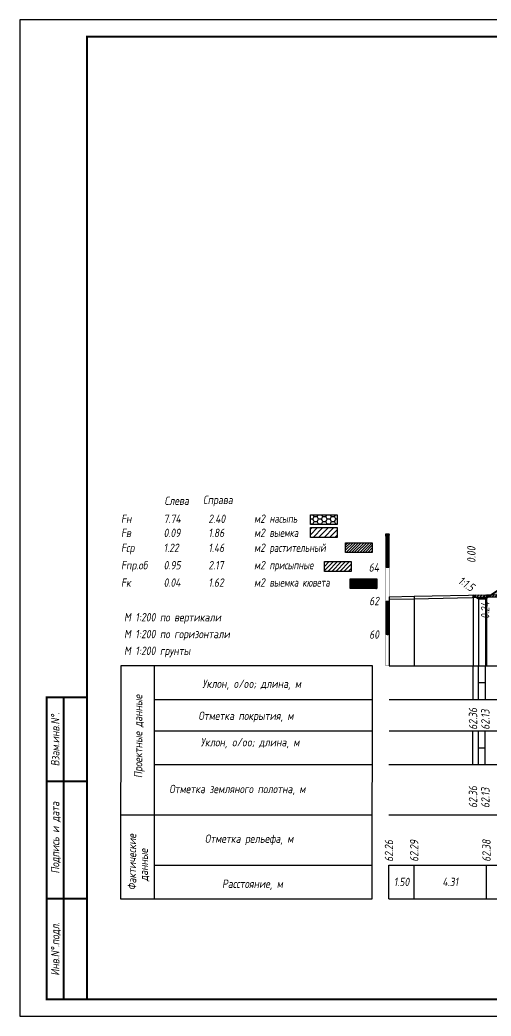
# Model space of a CAD drawing. Extents: x -717 to 1451, y -133302 to 233.
# Drawn here: x -30.1 to 110.4, y -132381.4 to -132084.4 of the extents above; entities that cross this region are included whole.
import ezdxf
from ezdxf.enums import TextEntityAlignment as Align

# ---------------------------------------------------------------- set-up
doc = ezdxf.new("R2010")
doc.units = 0
for name, color, linetype in [('Зарамочное оформление', 7, 'Continuous'), ('Код_510', 7, 'Continuous'), ('Код_514', 1, 'Continuous'), ('Код_516', 1, 'Continuous'), ('Контур_0', 7, 'Continuous'), ('Контур_508', 7, 'Continuous'), ('Контур_512', 7, 'Continuous'), ('Контур_513', 7, 'Continuous'), ('Красный поперечник', 1, 'Continuous'), ('Линейка абсолютных высот', 7, 'Continuous'), ('Объем выемки', 7, 'Continuous'), ('Объем кюветов', 7, 'Continuous'), ('Объем насыпи', 7, 'Continuous'), ('Объем присыпных обочин', 7, 'Continuous'), ('Объем срезки растительного слоя', 7, 'Continuous'), ('Объём_2650', 7, 'Continuous'), ('Объём_2663', 7, 'Continuous'), ('Объём_2664', 7, 'Continuous'), ('Откосы', 7, 'Continuous'), ('Рабочие отметки', 7, 'Continuous'), ('Таблица', 7, 'Continuous'), ('Уклоны проезжей части', 7, 'Continuous'), ('Черный поперечник', 3, 'Continuous')]:
    doc.layers.add(name, color=color, linetype=linetype)
for name, color, linetype, true_color in [('Контур_2570', 7, 'Continuous', 0x80ff00), ('Контур_2736', 4, 'Continuous', 0x00ffff), ('Контур_2741', 4, 'Continuous', 0x00ffff), ('Контур_2742', 4, 'Continuous', 0x00ffff), ('Контур_2743', 4, 'Continuous', 0x00ffff), ('Контур_2744', 7, 'Continuous', 0xa4ffff), ('Контур_2750', 4, 'Continuous', 0x00ffff), ('Контур_2751', 4, 'Continuous', 0x00ffff), ('Контур_2752', 4, 'Continuous', 0x00ffff), ('Контур_707', 4, 'Continuous', 0x00ffff), ('Контур_720', 131, 'Continuous', 0xaaffff), ('Объём_2563', 7, 'Continuous', 0xff8000), ('Объём_2570', 7, 'Continuous', 0x80ff00), ('Объём_2600', 7, 'Continuous', 0x808000), ('Объём_2620', 2, 'Continuous', 0xffff00)]:
    doc.layers.add(name, color=color, linetype=linetype, true_color=true_color)
doc.styles.add('М', font='romand.shx', dxfattribs={"width": 0.8, "oblique": 10, "height": 2.5})
pattern_1 = [(45.000001252, (0, 0), (-0.026516505928, 0.026516504769), []), (135.00000034, (0, 0), (-0.02651650519, -0.026516505506), [])]

# ---------------------------------------------------------------- blocks, each defined once
blk = doc.blocks.new('условные обозначения')
at = {"layer": 'Объём_2563'}
h = blk.add_hatch(dxfattribs=at)
h.set_pattern_fill('ANSI31', color=256, scale=0.3)
h.set_pattern_definition([(45, (-34.5, -100.5), (-0.673519, 0.673519), [])])
h.paths.add_polyline_path([(18.26, 7.53), (27.08, 7.53), (27.08, 4.62), (18.26, 4.62)])
at = {"layer": 'Объём_2570'}
h = blk.add_hatch(dxfattribs=at)
h.set_pattern_fill('ANSI31', color=3, scale=0.2)
h.set_pattern_definition([(45, (-32.9034, -100.5), (-0.4490128, 0.4490128), [])])
h.paths.add_polyline_path([(25.29, 13.16), (34.12, 13.16), (34.12, 10.25), (25.29, 10.25)])
at = {"layer": 'Объём_2600'}
h = blk.add_hatch(dxfattribs=at)
h.set_pattern_fill('ANSI31', color=6, scale=0.4)
h.set_pattern_definition([(45, (-34.5, -100.5), (-0.898026, 0.898026), [])])
h.paths.add_polyline_path([(13.63, 17.67), (22.46, 17.67), (22.46, 14.76), (13.63, 14.76)])
at = {"layer": 'Объём_2620'}
h = blk.add_hatch(dxfattribs=at)
h.set_pattern_fill('ANSI31', color=2, scale=0.1)
h.set_pattern_definition([(45, (-33.755, -100.5), (-0.2245064, 0.2245064), [])])
h.paths.add_polyline_path([(26.75, 2.41), (35.57, 2.41), (35.57, -0.5), (26.75, -0.5)])
at = {"layer": 'Объём_2650'}
h = blk.add_hatch(dxfattribs=at)
h.set_pattern_fill('HONEY', color=5, scale=0.3)
h.set_pattern_definition([(0, (-34.5, -100.5), (1.42875, 0.824889), [0.9525, -1.905]), (120, (-34.5, -100.5), (-1.42875, 0.824889), [0.9525, -1.905]), (60, (-34.5, -100.5), (3e-09, 1.6497784), [-1.905, 0.9525])])
h.paths.add_polyline_path([(13.63, 21.49), (22.46, 21.49), (22.46, 18.58), (13.63, 18.58)])
at = {"layer": 'Объём_2563'}
blk.add_lwpolyline([(18.26, 7.53), (27.08, 7.53), (27.08, 4.62), (18.26, 4.62)], close=True, dxfattribs=at)
at = {"layer": 'Объём_2620', "color": 2}
blk.add_lwpolyline([(26.75, 2.41), (35.57, 2.41), (35.57, -0.5), (26.75, -0.5)], close=True, dxfattribs=at)
at = {"layer": 'Объём_2650', "color": 5}
blk.add_lwpolyline([(13.63, 21.49), (22.46, 21.49), (22.46, 18.58), (13.63, 18.58)], close=True, dxfattribs=at)
at = {"layer": 'Объём_2650', "color": 6}
blk.add_lwpolyline([(13.63, 17.67), (22.46, 17.67), (22.46, 14.76), (13.63, 14.76)], close=True, dxfattribs=at)
at = {"layer": 'Объём_2650', "color": 3}
blk.add_lwpolyline([(25.29, 13.16), (34.12, 13.16), (34.12, 10.25), (25.29, 10.25)], close=True, dxfattribs=at)
at = {"layer": 'Объем насыпи', "color": 1, "style": 'М', "oblique": 10, "width": 0.8}
for s, p in [('насыпь', (0.09, 19.09)), ('выемка', (0.09, 14.89)), ('растительный', (0.09, 10.42)), ('присыпные', (0.09, 5.24)), ('выемка кювета', (0.09, 0.06))]:
    blk.add_text(s, height=2.5, dxfattribs=at).set_placement(p)

msp = doc.modelspace()

# ---------------------------------------------------------------- hatches: boundary and pattern name
at = {"layer": 'Линейка абсолютных высот'}
h = msp.add_hatch(dxfattribs=at)
h.set_pattern_fill('ANSI37', scale=0.3, style=0)
h.set_pattern_definition(pattern_1)
h.paths.add_polyline_path([(80, -132247.672), (80, -132237.672), (79, -132237.672), (79, -132247.672)])
h = msp.add_hatch(dxfattribs=at)
h.set_pattern_fill('ANSI37', scale=0.3, style=0)
h.set_pattern_definition(pattern_1)
h.paths.add_polyline_path([(80, -132267.672), (80, -132257.672), (79, -132257.672), (79, -132267.672)])
at = {"layer": 'Объём_2570'}
h = msp.add_hatch(dxfattribs=at)
h.set_pattern_fill('ANSI31', color=256, scale=0.2)
h.paths.add_polyline_path([(145.817, -132244.794), (140.386, -132247.124), (123.157, -132256.335), (122.727, -132256.36), (109.061, -132256.546), (105, -132256.629), (105, -132255.879), (109.061, -132255.796), (122.727, -132255.61), (123.157, -132255.585), (140.386, -132246.374), (145.817, -132244.044)])
h.paths.add_polyline_path([(286.06, -132248.469), (281.77, -132249.669), (274.42, -132252.273), (271.299, -132250.74), (267.13, -132248.043), (255.225, -132248.169), (249.48, -132247.866), (248.382, -132248.072), (248.337, -132247.982), (248.006, -132248.066), (241.093, -132244.558), (237.559, -132243.609), (237.559, -132242.859), (241.093, -132243.808), (248.006, -132247.316), (248.337, -132247.232), (248.382, -132247.322), (249.48, -132247.116), (255.225, -132247.419), (267.13, -132247.293), (271.299, -132249.99), (274.42, -132251.523), (281.77, -132248.919), (286.06, -132247.719)])
at = {"layer": 'Объём_2600'}
h = msp.add_hatch(dxfattribs=at)
h.set_pattern_fill('HONEY', color=5, scale=0.3)
h.paths.add_polyline_path([(140.386, -132247.124), (123.157, -132256.335), (122.727, -132256.36), (109.368, -132256.542), (127.373, -132244.538), (149.914, -132243.862), (147.417, -132243.982), (145.817, -132244.044), (145.817, -132244.794)])
h.paths.add_polyline_path([(255.225, -132248.169), (249.48, -132247.866), (248.382, -132248.072), (248.337, -132247.982), (248.006, -132248.066), (241.331, -132244.679), (262.687, -132245.319), (266.778, -132248.047)])
at = {"layer": 'Объём_2620'}
h = msp.add_hatch(dxfattribs=at)
h.set_pattern_fill('ANSI31', color=2, scale=0.1)
h.paths.add_polyline_path([(106.092, -132256.607), (106.681, -132257), (108.681, -132257), (109.368, -132256.542)])
h.paths.add_polyline_path([(266.778, -132248.047), (276.877, -132254.78), (278.877, -132254.78), (289.697, -132247.567), (286.06, -132247.719), (286.06, -132248.469), (281.77, -132249.669), (274.42, -132252.273), (271.299, -132250.74), (267.13, -132248.043)])

# ---------------------------------------------------------------- linework, layer by layer
at = {"color": 2}
msp.add_lwpolyline([(106.092, -132256.607), (106.681, -132257), (108.681, -132257), (109.368, -132256.542), (106.092, -132256.607)], dxfattribs=at)
at = {"layer": 'Код_510'}
for p, q in [((79.946, -132346.421), (79.946, -132336.421)), ((87.453, -132346.421), (87.453, -132336.421)), ((109.007, -132346.421), (109.007, -132336.421))]:
    msp.add_line(p, q, dxfattribs=at)
at = {"layer": 'Код_514'}
for p, q in [((105, -132287), (105, -132277)), ((106.681, -132287), (106.681, -132277)), ((108.681, -132287), (108.681, -132277)), ((106.681, -132282), (108.681, -132282))]:
    msp.add_line(p, q, dxfattribs=at)
at = {"layer": 'Код_516'}
for p, q in [((104.946, -132306.421), (104.946, -132296.421)), ((106.627, -132306.421), (106.627, -132296.421)), ((108.627, -132306.421), (108.627, -132296.421)), ((106.627, -132301.421), (108.627, -132301.421))]:
    msp.add_line(p, q, dxfattribs=at)
at = {"layer": 'Контур_0', "flags": 128}
for points in [[(134.265, -132239.944), (110.516, -132255.777), (110.516, -132255.777), (110.516, -132255.777), (110.516, -132255.777), (110.516, -132255.777), (110.516, -132255.777), (110.516, -132255.777), (110.516, -132255.777), (110.516, -132255.777), (110.516, -132255.777), (110.516, -132255.777), (110.516, -132255.777), (110.516, -132255.777), (110.516, -132255.777), (108.681, -132257)], [(110.516, -132255.777), (108.681, -132257), (106.681, -132257), (105, -132255.879), (105, -132255.879), (105, -132255.879), (105, -132255.879), (105, -132255.879), (105, -132255.879), (105, -132255.879), (105, -132255.879), (105, -132255.879), (105, -132255.879), (105, -132255.879), (105, -132255.879), (105, -132255.879)]]:
    msp.add_lwpolyline(points, dxfattribs=at)
at = {"layer": 'Контур_2570', "flags": 128}
msp.add_lwpolyline([(80, -132257.131), (87.507, -132256.986), (109.061, -132256.546), (122.727, -132256.36)], dxfattribs=at)
at = {"layer": 'Контур_2736', "flags": 128}
msp.add_lwpolyline([(110.516, -132255.777), (108.681, -132257)], dxfattribs=at)
at = {"layer": 'Контур_2741', "flags": 128}
msp.add_lwpolyline([(105, -132255.879), (105, -132255.879)], dxfattribs=at)
at = {"layer": 'Контур_2742', "flags": 128}
msp.add_lwpolyline([(105, -132255.879), (105, -132255.879)], dxfattribs=at)
at = {"layer": 'Контур_2743', "flags": 128}
msp.add_lwpolyline([(105, -132255.879), (105, -132255.879)], dxfattribs=at)
at = {"layer": 'Контур_2744', "flags": 128}
msp.add_lwpolyline([(105, -132255.879), (105, -132255.879)], dxfattribs=at)
msp.add_lwpolyline([(105, -132255.879), (105, -132255.879)], dxfattribs=at)
msp.add_lwpolyline([(105, -132255.879), (105, -132255.879)], dxfattribs=at)
msp.add_lwpolyline([(105, -132255.879), (105, -132255.879)], dxfattribs=at)
msp.add_lwpolyline([(105, -132255.879), (105, -132255.879)], dxfattribs=at)
msp.add_lwpolyline([(105, -132255.879), (105, -132255.879)], dxfattribs=at)
at = {"layer": 'Контур_2750', "flags": 128}
msp.add_lwpolyline([(105, -132255.879), (105, -132255.879)], dxfattribs=at)
at = {"layer": 'Контур_2751', "flags": 128}
msp.add_lwpolyline([(105, -132255.879), (105, -132255.879)], dxfattribs=at)
at = {"layer": 'Контур_2752', "flags": 128}
msp.add_lwpolyline([(105, -132255.879), (105, -132255.879)], dxfattribs=at)
at = {"layer": 'Контур_508', "flags": 128}
msp.add_lwpolyline([(105, -132255.879), (106.681, -132257), (108.681, -132257), (127.373, -132244.538), (182.015, -132242.899), (262.687, -132245.319), (276.877, -132254.78), (278.877, -132254.78), (289.697, -132247.567)], dxfattribs=at)
at = {"layer": 'Контур_512', "flags": 128}
msp.add_lwpolyline([(105, -132255.879), (106.681, -132257), (108.681, -132257), (127.373, -132244.538), (182.015, -132242.899), (262.687, -132245.319), (276.877, -132254.78), (278.877, -132254.78), (289.697, -132247.567)], dxfattribs=at)
at = {"layer": 'Контур_513', "flags": 128}
msp.add_lwpolyline([(105, -132255.879), (106.681, -132257), (108.681, -132257), (127.373, -132244.538), (182.015, -132242.899), (262.687, -132245.319), (276.877, -132254.78), (278.877, -132254.78), (289.697, -132247.567)], dxfattribs=at)
at = {"layer": 'Контур_707', "flags": 128}
msp.add_lwpolyline([(106.681, -132257), (105, -132255.879)], dxfattribs=at)
at = {"layer": 'Контур_720', "flags": 128}
msp.add_lwpolyline([(108.681, -132257), (106.681, -132257)], dxfattribs=at)
at = {"layer": 'Красный поперечник'}
for p, q in [((108.681, -132257), (134.265, -132239.944)), ((105, -132255.879), (105, -132277)), ((105, -132255.879), (106.681, -132257)), ((106.681, -132257), (106.681, -132277)), ((106.681, -132257), (108.681, -132257)), ((108.681, -132257), (108.681, -132277))]:
    msp.add_line(p, q, dxfattribs=at)
at = {"layer": 'Линейка абсолютных высот', "color": 7, "const_width": 0.1, "flags": 128}
for points in [[(80, -132247.672), (80, -132237.672), (79, -132237.672), (79, -132247.672), (80, -132247.672)], [(80, -132257.672), (80, -132247.672), (79, -132247.672), (79, -132257.672), (80, -132257.672)], [(80, -132267.672), (80, -132257.672), (79, -132257.672), (79, -132267.672), (80, -132267.672)], [(80, -132277), (80, -132267.672), (79, -132267.672), (79, -132277), (80, -132277)]]:
    msp.add_lwpolyline(points, dxfattribs=at)
at = {"layer": 'Объём_2570', "flags": 128}
msp.add_lwpolyline([(145.817, -132244.794), (140.386, -132247.124), (123.157, -132256.335), (122.727, -132256.36), (109.061, -132256.546), (105, -132256.629), (105, -132255.879), (109.061, -132255.796), (122.727, -132255.61), (123.157, -132255.585), (140.386, -132246.374), (145.817, -132244.044), (145.817, -132244.794), (145.817, -132244.794)], dxfattribs=at)
at = {"layer": 'Объём_2600', "color": 5, "flags": 128}
msp.add_lwpolyline([(140.386, -132247.124), (123.157, -132256.335), (122.727, -132256.36), (109.368, -132256.542), (127.373, -132244.538), (149.914, -132243.862), (147.417, -132243.982), (145.817, -132244.044), (145.817, -132244.794), (140.386, -132247.124), (140.386, -132247.124)], dxfattribs=at)
at = {"layer": 'Объём_2600', "flags": 128}
msp.add_lwpolyline([(105, -132256.629), (105, -132255.879), (106.092, -132256.607), (105, -132256.629), (105, -132256.629)], dxfattribs=at)
at = {"layer": 'Объём_2620', "flags": 128}
msp.add_lwpolyline([(108.681, -132257), (106.681, -132257), (106.092, -132256.607), (109.368, -132256.542), (108.681, -132257), (108.681, -132257)], dxfattribs=at)
at = {"layer": 'Объём_2663', "flags": 128}
for points in [[(106.681, -132257), (105, -132255.879)], [(110.516, -132255.777), (108.681, -132257)]]:
    msp.add_lwpolyline(points, dxfattribs=at)
at = {"layer": 'Объём_2664', "flags": 128}
msp.add_lwpolyline([(108.681, -132257), (106.681, -132257)], dxfattribs=at)
at = {"layer": 'Таблица'}
for p, q in [((80, -132277), (314.697, -132277)), ((80, -132287), (314.697, -132287)), ((80, -132296.421), (314.697, -132296.421)), ((79.946, -132306.421), (314.643, -132306.421)), ((79.946, -132321.421), (314.643, -132321.421)), ((79.946, -132336.421), (314.643, -132336.421)), ((79.946, -132346.421), (314.643, -132346.421))]:
    msp.add_line(p, q, dxfattribs=at)
at = {"layer": 'Таблица', "linetype": 'Continuous', "flags": 128}
for points in [[(0, -132277), (-0.054, -132346.421)], [(75, -132277), (0, -132277)], [(10, -132277), (10, -132346.421)], [(74.946, -132346.421), (75, -132277)], [(10, -132287), (75, -132287)], [(10, -132296.421), (75, -132296.421)], [(9.946, -132306.421), (74.946, -132306.421)], [(-0.054, -132321.421), (74.946, -132321.421)], [(9.946, -132336.421), (74.946, -132336.421)], [(-0.054, -132346.421), (74.946, -132346.421)]]:
    msp.add_lwpolyline(points, dxfattribs=at)
at = {"layer": 'Черный поперечник', "color": 7}
for p, q in [((80, -132256.381), (80, -132277)), ((87.507, -132256.236), (87.507, -132277)), ((109.061, -132255.796), (109.061, -132277))]:
    msp.add_line(p, q, dxfattribs=at)
at = {"layer": 'Черный поперечник', "flags": 128}
msp.add_lwpolyline([(80, -132256.381), (87.507, -132256.236), (109.061, -132255.796), (122.727, -132255.61)], dxfattribs=at)

# ---------------------------------------------------------------- block references
at = {"layer": 'Объём_2570', "xscale": 0.9}
msp.add_blockref('условные обозначения', (44.274, -132253.447), dxfattribs=at)

# ---------------------------------------------------------------- texts
at = {"style": 'М', "oblique": 10, "width": 0.8}
msp.add_text('М 1:200 грунты', height=2.5, dxfattribs=at).set_placement((0.973, -132273.769))
at = {"layer": 'Код_510', "style": 'М', "oblique": 10, "width": 0.8}
for s, p in [('62.26', (79.946, -132335.421)), ('62.29', (87.453, -132335.421)), ('62.38', (109.007, -132335.421))]:
    msp.add_text(s, height=2.5, rotation=90, dxfattribs=at).set_placement(p, align=Align.MIDDLE_LEFT)
for s, p in [('1.50', (83.699, -132341.421)), ('4.31', (98.23, -132341.421))]:
    msp.add_text(s, height=2.5, dxfattribs=at).set_placement(p, align=Align.MIDDLE_CENTER)
at = {"layer": 'Код_514', "style": 'М', "oblique": 10, "width": 0.8}
for s, p in [('62.36', (105, -132296.055)), ('62.13', (108.681, -132296.055))]:
    msp.add_text(s, height=2.5, rotation=90, dxfattribs=at).set_placement(p, align=Align.MIDDLE_LEFT)
at = {"layer": 'Код_516', "style": 'М', "oblique": 10, "width": 0.8}
for s, p in [('62.36', (105, -132319.371)), ('62.13', (108.681, -132319.371))]:
    msp.add_text(s, height=2.5, rotation=90, dxfattribs=at).set_placement(p, align=Align.MIDDLE_LEFT)
at = {"layer": 'Линейка абсолютных высот', "style": 'М', "oblique": 10, "width": 0.8}
for s, p in [('64', (77, -132247.672)), ('62', (77, -132257.672)), ('60', (77, -132267.672))]:
    msp.add_text(s, height=2.5, dxfattribs=at).set_placement(p, align=Align.MIDDLE_RIGHT)
at = {"layer": 'Объем выемки', "style": 'М', "oblique": 10, "width": 0.8}
for s, p in [('Fв', (0.085, -132238.606)), ('0.09', (12.785, -132238.606)), ('1.86', (26.126, -132238.606)), ('м2', (39.731, -132238.572))]:
    msp.add_text(s, height=2.5, dxfattribs=at).set_placement(p)
at = {"layer": 'Объем кюветов', "style": 'М', "oblique": 10, "width": 0.8}
for s, p in [('Fк', (0.085, -132253.431)), ('0.04', (12.785, -132253.431)), ('1.62', (26.126, -132253.431)), ('м2', (39.731, -132253.397))]:
    msp.add_text(s, height=2.5, dxfattribs=at).set_placement(p)
at = {"layer": 'Объем насыпи', "style": 'М', "oblique": 10, "width": 0.8}
for s, p in [('Слева', (13.029, -132229.02)), ('Справа', (24.522, -132228.753)), ('Fн', (0.085, -132234.401)), ('7.74', (12.785, -132234.401)), ('2.40', (26.126, -132234.401)), ('м2', (39.731, -132234.367))]:
    msp.add_text(s, height=2.5, dxfattribs=at).set_placement(p)
at = {"layer": 'Объем присыпных обочин', "style": 'М', "oblique": 10, "width": 0.8}
for s, p in [('Fпр.об', (0.085, -132248.252)), ('0.95', (12.785, -132248.252)), ('2.17', (26.126, -132248.252)), ('м2', (39.731, -132248.219))]:
    msp.add_text(s, height=2.5, dxfattribs=at).set_placement(p)
at = {"layer": 'Объем срезки растительного слоя', "style": 'М', "oblique": 10, "width": 0.8}
for s, p in [('Fср', (0.085, -132243.074)), ('1.22', (12.785, -132243.074)), ('1.46', (26.126, -132243.074)), ('м2', (39.731, -132243.04))]:
    msp.add_text(s, height=2.5, dxfattribs=at).set_placement(p)
at = {"layer": 'Откосы', "color": 1, "style": 'М', "oblique": 10, "width": 0.8}
msp.add_text('1:1.5', height=2.5, rotation=326.30994, dxfattribs=at).set_placement((101.924, -132254.237), align=Align.BOTTOM_CENTER)
at = {"layer": 'Рабочие отметки', "color": 1, "style": 'М', "oblique": 10, "width": 0.8}
msp.add_text('0.00', height=2.5, rotation=90, dxfattribs=at).set_placement((104.512, -132246.31), align=Align.MIDDLE_LEFT)
msp.add_text('0.24', height=2.5, rotation=90, dxfattribs=at).set_placement((108.603, -132257.931), align=Align.MIDDLE_RIGHT)
at = {"layer": 'Таблица', "style": 'М', "oblique": 10, "width": 0.8}
for s, p in [('М 1:200 по вертикали', (0.973, -132263.769)), ('М 1:200 по горизонтали', (0.973, -132268.769)), ('Уклон, o/oo; длина, м', (24.315, -132283.584)), ('Отметка покрытия, м', (23.148, -132293.139)), ('Уклон, o/oo; длина, м', (23.824, -132301.017)), ('Отметка земляного полотна, м', (14.462, -132314.965)), ('Отметка рельефа, м', (25.077, -132329.777)), ('Расстояние, м', (30.202, -132343.23))]:
    msp.add_text(s, height=2.5, dxfattribs=at).set_placement(p)
for s, p in [('Проектные данные ', (6.422, -132310.465)), ('Фактические ', (4.601, -132343.92)), ('данные', (8.107, -132341.215))]:
    msp.add_text(s, height=2.5, rotation=90, dxfattribs=at).set_placement(p)
at = {"layer": 'Уклоны проезжей части', "color": 1, "style": 'М', "oblique": 10, "width": 0.8}
msp.add_text('1:1.5', height=2.5, rotation=326.30994, dxfattribs=at).set_placement((101.924, -132254.237), align=Align.BOTTOM_CENTER)

# ---------------------------------------------------------------- wipeouts: each hides what was drawn before it
msp.add_wipeout([(-10.054, -132286.421), (-22.054, -132286.421), (-22.054, -132376.421), (-10.054, -132376.421)]).dxf.layer = 'Зарамочное оформление'

# ---------------------------------------------------------------- next in the draw order: linework, layer by layer
at = {"flags": 128}
msp.add_lwpolyline([(-30.054, -132381.421), (389.946, -132381.421), (389.946, -132084.421), (-30.054, -132084.421)], close=True, dxfattribs=at)
at = {"const_width": 0.6, "flags": 128}
msp.add_lwpolyline([(-10.054, -132376.421), (384.946, -132376.421), (384.946, -132089.421), (-10.054, -132089.421)], close=True, dxfattribs=at)
at = {"layer": 'Зарамочное оформление', "linetype": 'Continuous', "lineweight": -3, "const_width": 0.6, "flags": 128}
for points in [[(-10.054, -132376.421), (-22.054, -132376.421), (-22.054, -132286.421), (-10.054, -132286.421)], [(-17.054, -132376.421), (-17.054, -132286.421)], [(-22.054, -132311.421), (-10.054, -132311.421)], [(-22.054, -132346.421), (-10.054, -132346.421)]]:
    msp.add_lwpolyline(points, dxfattribs=at)

# ---------------------------------------------------------------- next in the draw order: texts
at = {"layer": 'Зарамочное оформление', "lineweight": 15, "style": 'М', "oblique": 10, "width": 0.8}
for s, p in [('Взам.инв.N%%d.', (-19.554, -132298.921)), ('Подпись и дата', (-19.572, -132328.227)), ('Инв.N%%d.подл.', (-19.554, -132361.421))]:
    msp.add_text(s, height=2.5, rotation=90, dxfattribs=at).set_placement(p, align=Align.MIDDLE_CENTER)

doc.saveas('drawing.dxf')
